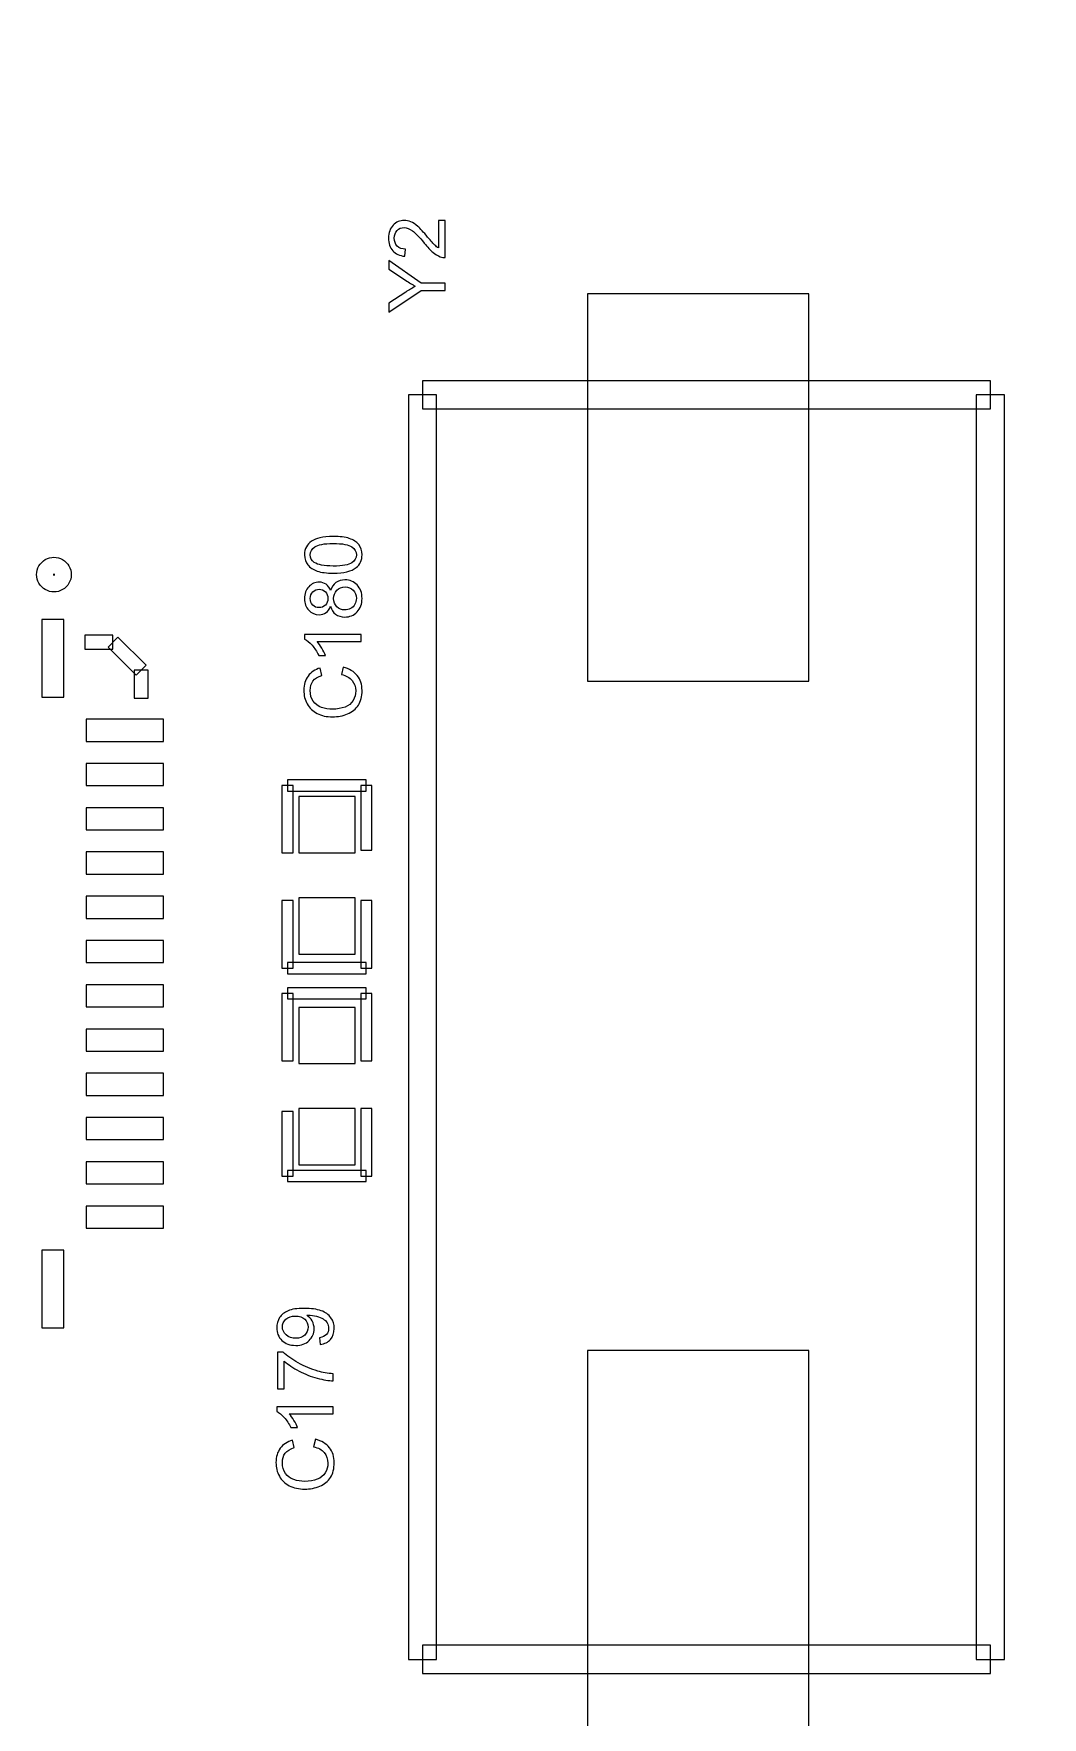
# Model space of a CAD drawing. Header units: millimetres. Extents: x -86 to 67, y -55 to 52.
# Drawn here: x 42.78 to 51.9, y -3.05 to 12.16 of the extents above; entities that cross this region are included whole.
import ezdxf

# ---------------------------------------------------------------- set-up
doc = ezdxf.new("R2010")
doc.units = ezdxf.units.MM
doc.header["$MEASUREMENT"] = 0
for name, color, linetype in [('BG_OUTLINE', 7, 'Continuous'), ('PG_SILKSCREEN_TOP', 7, 'Continuous'), ('PIN_TOP', 7, 'Continuous'), ('RD_SILKSCREEN_TOP', 7, 'Continuous')]:
    doc.layers.add(name, color=color, linetype=linetype)

msp = doc.modelspace()

# ---------------------------------------------------------------- linework, layer by layer
at = {"layer": 'BG_OUTLINE', "color": 3, "lineweight": 9}
msp.add_open_spline([(-60.0926, 34.7331), (-60.0926, 34.7331), (63.7724, 34.7331), (63.7724, 34.7331), (63.7724, 34.7331), (64.585, 34.7336), (65.3646, 34.4113), (65.9396, 33.837), (65.9396, 33.837), (66.5146, 33.2627), (66.8379, 32.4797), (66.8384, 31.667), (66.8384, 31.667), (66.8384, 31.667), (66.8412, -52.28), (66.8412, -52.28), (66.8412, -52.28), (66.8412, -52.28), (66.8384, -52.1933), (66.8384, -52.1933), (66.8384, -52.1933), (66.8389, -53.006), (66.5166, -53.7856), (65.9424, -54.3606), (65.9424, -54.3606), (65.3681, -54.9356), (64.585, -55.2589), (63.7724, -55.2594), (63.7724, -55.2594), (63.7724, -55.2594), (-60.1869, -55.2594), (-60.1869, -55.2594), (-60.1869, -55.2594), (-60.1869, -55.2594), (-60.0853, -55.2518), (-60.0853, -55.2518), (-60.0853, -55.2518), (-60.8979, -55.2523), (-61.6775, -54.9299), (-62.2525, -54.3557), (-62.2525, -54.3557), (-62.8275, -53.7814), (-63.1508, -52.9984), (-63.1513, -52.1857), (-63.1513, -52.1857), (-63.1513, -52.1857), (-63.1587, 31.667), (-63.1587, 31.667), (-63.1587, 31.667), (-63.1592, 32.4797), (-62.8369, 33.2593), (-62.2626, 33.8343), (-62.2626, 33.8343), (-61.6883, 34.4093), (-60.9053, 34.7326), (-60.0926, 34.7331)], degree=3, knots=[0, 0, 0, 0, 0.0714286, 0.0714286, 0.0714286, 0.0714286, 0.1428571, 0.1428571, 0.1428571, 0.1428571, 0.2142857, 0.2142857, 0.2142857, 0.2142857, 0.2857143, 0.2857143, 0.2857143, 0.2857143, 0.3571429, 0.3571429, 0.3571429, 0.3571429, 0.4285714, 0.4285714, 0.4285714, 0.4285714, 0.5, 0.5, 0.5, 0.5, 0.5714286, 0.5714286, 0.5714286, 0.5714286, 0.6428571, 0.6428571, 0.6428571, 0.6428571, 0.7142857, 0.7142857, 0.7142857, 0.7142857, 0.7857143, 0.7857143, 0.7857143, 0.7857143, 0.8571429, 0.8571429, 0.8571429, 0.8571429, 0.9285714, 0.9285714, 0.9285714, 0.9285714, 1, 1, 1, 1], dxfattribs=at)
at = {"layer": 'PG_SILKSCREEN_TOP', "color": 6, "lineweight": 9}
for points in [[(51.4258, 9.028), (51.4258, 9.028), (51.4258, 8.774), (51.4258, 8.774), (51.4258, 8.774), (51.4258, 8.774), (46.295, 8.774), (46.295, 8.774), (46.295, 8.774), (46.295, 8.774), (46.295, 9.028), (46.295, 9.028), (46.295, 9.028), (46.295, 9.028), (51.4258, 9.028), (51.4258, 9.028)], [(46.168, 8.901), (46.168, 8.901), (46.422, 8.901), (46.422, 8.901), (46.422, 8.901), (46.422, 8.901), (46.422, -2.529), (46.422, -2.529), (46.422, -2.529), (46.422, -2.529), (46.168, -2.529), (46.168, -2.529), (46.168, -2.529), (46.168, -2.529), (46.168, 8.901), (46.168, 8.901)], [(51.5528, -2.529), (51.5528, -2.529), (51.2988, -2.529), (51.2988, -2.529), (51.2988, -2.529), (51.2988, -2.529), (51.2988, 8.901), (51.2988, 8.901), (51.2988, 8.901), (51.2988, 8.901), (51.5528, 8.901), (51.5528, 8.901), (51.5528, 8.901), (51.5528, 8.901), (51.5528, -2.529), (51.5528, -2.529)], [(43.2437, 6.6023), (43.2437, 6.6023), (43.2437, 6.7293), (43.2437, 6.7293), (43.2437, 6.7293), (43.2437, 6.7293), (43.4977, 6.7293), (43.4977, 6.7293), (43.4977, 6.7293), (43.4977, 6.7293), (43.4977, 6.6023), (43.4977, 6.6023), (43.4977, 6.6023), (43.4977, 6.6023), (43.2437, 6.6023), (43.2437, 6.6023)], [(43.4528, 6.6209), (43.4528, 6.6209), (43.5426, 6.7107), (43.5426, 6.7107), (43.5426, 6.7107), (43.5426, 6.7107), (43.7966, 6.4567), (43.7966, 6.4567), (43.7966, 6.4567), (43.7966, 6.4567), (43.7068, 6.3669), (43.7068, 6.3669), (43.7068, 6.3669), (43.7068, 6.3669), (43.4528, 6.6209), (43.4528, 6.6209)], [(43.6882, 6.4118), (43.6882, 6.4118), (43.8152, 6.4118), (43.8152, 6.4118), (43.8152, 6.4118), (43.8152, 6.4118), (43.8152, 6.1578), (43.8152, 6.1578), (43.8152, 6.1578), (43.8152, 6.1578), (43.6882, 6.1578), (43.6882, 6.1578), (43.6882, 6.1578), (43.6882, 6.1578), (43.6882, 6.4118), (43.6882, 6.4118)], [(45.1266, 4.7608), (45.1266, 4.7608), (45.025, 4.7608), (45.025, 4.7608), (45.025, 4.7608), (45.025, 4.7608), (45.025, 5.3704), (45.025, 5.3704), (45.025, 5.3704), (45.025, 5.3704), (45.1266, 5.3704), (45.1266, 5.3704), (45.1266, 5.3704), (45.1266, 5.3704), (45.1266, 4.7608), (45.1266, 4.7608)], [(45.0758, 5.3196), (45.0758, 5.3196), (45.0758, 5.4212), (45.0758, 5.4212), (45.0758, 5.4212), (45.0758, 5.4212), (45.787, 5.4212), (45.787, 5.4212), (45.787, 5.4212), (45.787, 5.4212), (45.787, 5.3196), (45.787, 5.3196), (45.787, 5.3196), (45.787, 5.3196), (45.0758, 5.3196), (45.0758, 5.3196)], [(45.7362, 5.3704), (45.7362, 5.3704), (45.8378, 5.3704), (45.8378, 5.3704), (45.8378, 5.3704), (45.8378, 5.3704), (45.8378, 4.7862), (45.8378, 4.7862), (45.8378, 4.7862), (45.8378, 4.7862), (45.7362, 4.7862), (45.7362, 4.7862), (45.7362, 4.7862), (45.7362, 4.7862), (45.7362, 5.3704), (45.7362, 5.3704)], [(45.1266, 3.7194), (45.1266, 3.7194), (45.025, 3.7194), (45.025, 3.7194), (45.025, 3.7194), (45.025, 3.7194), (45.025, 4.329), (45.025, 4.329), (45.025, 4.329), (45.025, 4.329), (45.1266, 4.329), (45.1266, 4.329), (45.1266, 4.329), (45.1266, 4.329), (45.1266, 3.7194), (45.1266, 3.7194)], [(45.8378, 3.7194), (45.8378, 3.7194), (45.7362, 3.7194), (45.7362, 3.7194), (45.7362, 3.7194), (45.7362, 3.7194), (45.7362, 4.329), (45.7362, 4.329), (45.7362, 4.329), (45.7362, 4.329), (45.8378, 4.329), (45.8378, 4.329), (45.8378, 4.329), (45.8378, 4.329), (45.8378, 3.7194), (45.8378, 3.7194)], [(45.0758, 3.6686), (45.0758, 3.6686), (45.0758, 3.7702), (45.0758, 3.7702), (45.0758, 3.7702), (45.0758, 3.7702), (45.787, 3.7702), (45.787, 3.7702), (45.787, 3.7702), (45.787, 3.7702), (45.787, 3.6686), (45.787, 3.6686), (45.787, 3.6686), (45.787, 3.6686), (45.0758, 3.6686), (45.0758, 3.6686)], [(45.787, 3.5416), (45.787, 3.5416), (45.787, 3.44), (45.787, 3.44), (45.787, 3.44), (45.787, 3.44), (45.0758, 3.44), (45.0758, 3.44), (45.0758, 3.44), (45.0758, 3.44), (45.0758, 3.5416), (45.0758, 3.5416), (45.0758, 3.5416), (45.0758, 3.5416), (45.787, 3.5416), (45.787, 3.5416)], [(45.025, 3.4908), (45.025, 3.4908), (45.1266, 3.4908), (45.1266, 3.4908), (45.1266, 3.4908), (45.1266, 3.4908), (45.1266, 2.8812), (45.1266, 2.8812), (45.1266, 2.8812), (45.1266, 2.8812), (45.025, 2.8812), (45.025, 2.8812), (45.025, 2.8812), (45.025, 2.8812), (45.025, 3.4908), (45.025, 3.4908)], [(45.7362, 3.4908), (45.7362, 3.4908), (45.8378, 3.4908), (45.8378, 3.4908), (45.8378, 3.4908), (45.8378, 3.4908), (45.8378, 2.8812), (45.8378, 2.8812), (45.8378, 2.8812), (45.8378, 2.8812), (45.7362, 2.8812), (45.7362, 2.8812), (45.7362, 2.8812), (45.7362, 2.8812), (45.7362, 3.4908), (45.7362, 3.4908)], [(45.7362, 2.4494), (45.7362, 2.4494), (45.8378, 2.4494), (45.8378, 2.4494), (45.8378, 2.4494), (45.8378, 2.4494), (45.8378, 1.8398), (45.8378, 1.8398), (45.8378, 1.8398), (45.8378, 1.8398), (45.7362, 1.8398), (45.7362, 1.8398), (45.7362, 1.8398), (45.7362, 1.8398), (45.7362, 2.4494), (45.7362, 2.4494)], [(45.1266, 1.8398), (45.1266, 1.8398), (45.025, 1.8398), (45.025, 1.8398), (45.025, 1.8398), (45.025, 1.8398), (45.025, 2.424), (45.025, 2.424), (45.025, 2.424), (45.025, 2.424), (45.1266, 2.424), (45.1266, 2.424), (45.1266, 2.424), (45.1266, 2.424), (45.1266, 1.8398), (45.1266, 1.8398)], [(45.787, 1.8906), (45.787, 1.8906), (45.787, 1.789), (45.787, 1.789), (45.787, 1.789), (45.787, 1.789), (45.0758, 1.789), (45.0758, 1.789), (45.0758, 1.789), (45.0758, 1.789), (45.0758, 1.8906), (45.0758, 1.8906), (45.0758, 1.8906), (45.0758, 1.8906), (45.787, 1.8906), (45.787, 1.8906)], [(46.295, -2.656), (46.295, -2.656), (46.295, -2.402), (46.295, -2.402), (46.295, -2.402), (46.295, -2.402), (51.4258, -2.402), (51.4258, -2.402), (51.4258, -2.402), (51.4258, -2.402), (51.4258, -2.656), (51.4258, -2.656), (51.4258, -2.656), (51.4258, -2.656), (46.295, -2.656), (46.295, -2.656)]]:
    msp.add_open_spline(points, degree=3, knots=[0, 0, 0, 0, 0.25, 0.25, 0.25, 0.25, 0.5, 0.5, 0.5, 0.5, 0.75, 0.75, 0.75, 0.75, 1, 1, 1, 1], dxfattribs=at)
at = {"layer": 'PIN_TOP', "lineweight": 9}
for points in [[(49.7842, 6.3128), (49.7842, 6.3128), (47.7842, 6.3128), (47.7842, 6.3128), (47.7842, 6.3128), (47.7842, 6.3128), (47.7842, 9.8129), (47.7842, 9.8129), (47.7842, 9.8129), (47.7842, 9.8129), (49.7842, 9.8129), (49.7842, 9.8129), (49.7842, 9.8129), (49.7842, 9.8129), (49.7842, 6.3128), (49.7842, 6.3128)], [(42.8544, 6.8685), (42.8544, 6.8685), (43.0543, 6.8685), (43.0543, 6.8685), (43.0543, 6.8685), (43.0543, 6.8685), (43.0543, 6.1685), (43.0543, 6.1685), (43.0543, 6.1685), (43.0543, 6.1685), (42.8544, 6.1685), (42.8544, 6.1685), (42.8544, 6.1685), (42.8544, 6.1685), (42.8544, 6.8685), (42.8544, 6.8685)], [(43.2544, 5.9685), (43.2544, 5.9685), (43.9544, 5.9685), (43.9544, 5.9685), (43.9544, 5.9685), (43.9544, 5.9685), (43.9544, 5.7686), (43.9544, 5.7686), (43.9544, 5.7686), (43.9544, 5.7686), (43.2544, 5.7686), (43.2544, 5.7686), (43.2544, 5.7686), (43.2544, 5.7686), (43.2544, 5.9685), (43.2544, 5.9685)], [(43.2544, 5.5687), (43.2544, 5.5687), (43.9544, 5.5687), (43.9544, 5.5687), (43.9544, 5.5687), (43.9544, 5.5687), (43.9544, 5.3688), (43.9544, 5.3688), (43.9544, 5.3688), (43.9544, 5.3688), (43.2544, 5.3688), (43.2544, 5.3688), (43.2544, 5.3688), (43.2544, 5.3688), (43.2544, 5.5687), (43.2544, 5.5687)], [(45.6854, 4.7608), (45.6854, 4.7608), (45.1774, 4.7608), (45.1774, 4.7608), (45.1774, 4.7608), (45.1774, 4.7608), (45.1774, 5.2688), (45.1774, 5.2688), (45.1774, 5.2688), (45.1774, 5.2688), (45.6854, 5.2688), (45.6854, 5.2688), (45.6854, 5.2688), (45.6854, 5.2688), (45.6854, 4.7608), (45.6854, 4.7608)], [(43.2544, 5.1686), (43.2544, 5.1686), (43.9544, 5.1686), (43.9544, 5.1686), (43.9544, 5.1686), (43.9544, 5.1686), (43.9544, 4.9687), (43.9544, 4.9687), (43.9544, 4.9687), (43.9544, 4.9687), (43.2544, 4.9687), (43.2544, 4.9687), (43.2544, 4.9687), (43.2544, 4.9687), (43.2544, 5.1686), (43.2544, 5.1686)], [(43.2544, 4.7686), (43.2544, 4.7686), (43.9544, 4.7686), (43.9544, 4.7686), (43.9544, 4.7686), (43.9544, 4.7686), (43.9544, 4.5687), (43.9544, 4.5687), (43.9544, 4.5687), (43.9544, 4.5687), (43.2544, 4.5687), (43.2544, 4.5687), (43.2544, 4.5687), (43.2544, 4.5687), (43.2544, 4.7686), (43.2544, 4.7686)], [(43.2544, 4.3685), (43.2544, 4.3685), (43.9544, 4.3685), (43.9544, 4.3685), (43.9544, 4.3685), (43.9544, 4.3685), (43.9544, 4.1686), (43.9544, 4.1686), (43.9544, 4.1686), (43.9544, 4.1686), (43.2544, 4.1686), (43.2544, 4.1686), (43.2544, 4.1686), (43.2544, 4.1686), (43.2544, 4.3685), (43.2544, 4.3685)], [(45.6854, 3.8464), (45.6854, 3.8464), (45.1774, 3.8464), (45.1774, 3.8464), (45.1774, 3.8464), (45.1774, 3.8464), (45.1774, 4.3544), (45.1774, 4.3544), (45.1774, 4.3544), (45.1774, 4.3544), (45.6854, 4.3544), (45.6854, 4.3544), (45.6854, 4.3544), (45.6854, 4.3544), (45.6854, 3.8464), (45.6854, 3.8464)], [(43.2544, 3.9685), (43.2544, 3.9685), (43.9544, 3.9685), (43.9544, 3.9685), (43.9544, 3.9685), (43.9544, 3.9685), (43.9544, 3.7686), (43.9544, 3.7686), (43.9544, 3.7686), (43.9544, 3.7686), (43.2544, 3.7686), (43.2544, 3.7686), (43.2544, 3.7686), (43.2544, 3.7686), (43.2544, 3.9685), (43.2544, 3.9685)], [(43.2544, 3.5687), (43.2544, 3.5687), (43.9544, 3.5687), (43.9544, 3.5687), (43.9544, 3.5687), (43.9544, 3.5687), (43.9544, 3.3688), (43.9544, 3.3688), (43.9544, 3.3688), (43.9544, 3.3688), (43.2544, 3.3688), (43.2544, 3.3688), (43.2544, 3.3688), (43.2544, 3.3688), (43.2544, 3.5687), (43.2544, 3.5687)], [(45.1774, 3.3638), (45.1774, 3.3638), (45.6854, 3.3638), (45.6854, 3.3638), (45.6854, 3.3638), (45.6854, 3.3638), (45.6854, 2.8558), (45.6854, 2.8558), (45.6854, 2.8558), (45.6854, 2.8558), (45.1774, 2.8558), (45.1774, 2.8558), (45.1774, 2.8558), (45.1774, 2.8558), (45.1774, 3.3638), (45.1774, 3.3638)], [(43.2544, 3.1686), (43.2544, 3.1686), (43.9544, 3.1686), (43.9544, 3.1686), (43.9544, 3.1686), (43.9544, 3.1686), (43.9544, 2.9687), (43.9544, 2.9687), (43.9544, 2.9687), (43.9544, 2.9687), (43.2544, 2.9687), (43.2544, 2.9687), (43.2544, 2.9687), (43.2544, 2.9687), (43.2544, 3.1686), (43.2544, 3.1686)], [(43.2544, 2.7686), (43.2544, 2.7686), (43.9544, 2.7686), (43.9544, 2.7686), (43.9544, 2.7686), (43.9544, 2.7686), (43.9544, 2.5687), (43.9544, 2.5687), (43.9544, 2.5687), (43.9544, 2.5687), (43.2544, 2.5687), (43.2544, 2.5687), (43.2544, 2.5687), (43.2544, 2.5687), (43.2544, 2.7686), (43.2544, 2.7686)], [(45.1774, 2.4494), (45.1774, 2.4494), (45.6854, 2.4494), (45.6854, 2.4494), (45.6854, 2.4494), (45.6854, 2.4494), (45.6854, 1.9414), (45.6854, 1.9414), (45.6854, 1.9414), (45.6854, 1.9414), (45.1774, 1.9414), (45.1774, 1.9414), (45.1774, 1.9414), (45.1774, 1.9414), (45.1774, 2.4494), (45.1774, 2.4494)], [(43.2544, 2.3685), (43.2544, 2.3685), (43.9544, 2.3685), (43.9544, 2.3685), (43.9544, 2.3685), (43.9544, 2.3685), (43.9544, 2.1686), (43.9544, 2.1686), (43.9544, 2.1686), (43.9544, 2.1686), (43.2544, 2.1686), (43.2544, 2.1686), (43.2544, 2.1686), (43.2544, 2.1686), (43.2544, 2.3685), (43.2544, 2.3685)], [(43.2544, 1.9685), (43.2544, 1.9685), (43.9544, 1.9685), (43.9544, 1.9685), (43.9544, 1.9685), (43.9544, 1.9685), (43.9544, 1.7686), (43.9544, 1.7686), (43.9544, 1.7686), (43.9544, 1.7686), (43.2544, 1.7686), (43.2544, 1.7686), (43.2544, 1.7686), (43.2544, 1.7686), (43.2544, 1.9685), (43.2544, 1.9685)], [(43.2544, 1.5687), (43.2544, 1.5687), (43.9544, 1.5687), (43.9544, 1.5687), (43.9544, 1.5687), (43.9544, 1.5687), (43.9544, 1.3688), (43.9544, 1.3688), (43.9544, 1.3688), (43.9544, 1.3688), (43.2544, 1.3688), (43.2544, 1.3688), (43.2544, 1.3688), (43.2544, 1.3688), (43.2544, 1.5687), (43.2544, 1.5687)], [(42.8544, 1.1688), (42.8544, 1.1688), (43.0543, 1.1688), (43.0543, 1.1688), (43.0543, 1.1688), (43.0543, 1.1688), (43.0543, 0.4687), (43.0543, 0.4687), (43.0543, 0.4687), (43.0543, 0.4687), (42.8544, 0.4687), (42.8544, 0.4687), (42.8544, 0.4687), (42.8544, 0.4687), (42.8544, 1.1688), (42.8544, 1.1688)], [(49.7842, -3.2376), (49.7842, -3.2376), (47.7842, -3.2376), (47.7842, -3.2376), (47.7842, -3.2376), (47.7842, -3.2376), (47.7842, 0.2625), (47.7842, 0.2625), (47.7842, 0.2625), (47.7842, 0.2625), (49.7842, 0.2625), (49.7842, 0.2625), (49.7842, 0.2625), (49.7842, 0.2625), (49.7842, -3.2376), (49.7842, -3.2376)]]:
    msp.add_open_spline(points, degree=3, knots=[0, 0, 0, 0, 0.25, 0.25, 0.25, 0.25, 0.5, 0.5, 0.5, 0.5, 0.75, 0.75, 0.75, 0.75, 1, 1, 1, 1], dxfattribs=at)
at = {"layer": 'RD_SILKSCREEN_TOP', "color": 8}
for points, knots in [([(46.4391, 10.4777), (46.4391, 10.4777), (46.4992, 10.4777), (46.4992, 10.4777), (46.4992, 10.4777), (46.4992, 10.4777), (46.4992, 10.1412), (46.4992, 10.1412), (46.4992, 10.1412), (46.4841, 10.1407), (46.4697, 10.1431), (46.4558, 10.1484), (46.4558, 10.1484), (46.4328, 10.1569), (46.4103, 10.1707), (46.388, 10.1895), (46.388, 10.1895), (46.3659, 10.2085), (46.3401, 10.2358), (46.311, 10.2713), (46.311, 10.2713), (46.2656, 10.3267), (46.2297, 10.3641), (46.2031, 10.3836), (46.2031, 10.3836), (46.1767, 10.403), (46.1515, 10.4127), (46.128, 10.4127), (46.128, 10.4127), (46.1032, 10.4127), (46.0823, 10.4038), (46.0652, 10.3862), (46.0652, 10.3862), (46.0483, 10.3684), (46.0398, 10.3453), (46.0398, 10.3168), (46.0398, 10.3168), (46.0398, 10.2867), (46.0488, 10.2627), (46.0669, 10.2447), (46.0669, 10.2447), (46.0849, 10.2265), (46.1099, 10.2174), (46.1418, 10.2172), (46.1418, 10.2172), (46.1418, 10.2172), (46.1353, 10.1529), (46.1353, 10.1529), (46.1353, 10.1529), (46.0873, 10.1573), (46.0508, 10.1739), (46.0257, 10.2026), (46.0257, 10.2026), (46.0005, 10.2313), (45.988, 10.2699), (45.988, 10.3183), (45.988, 10.3183), (45.988, 10.3671), (46.0016, 10.4057), (46.0286, 10.4342), (46.0286, 10.4342), (46.0558, 10.4628), (46.0893, 10.477), (46.1294, 10.477), (46.1294, 10.477), (46.1498, 10.477), (46.1698, 10.4728), (46.1895, 10.4644), (46.1895, 10.4644), (46.2091, 10.4561), (46.2299, 10.4422), (46.2516, 10.4229), (46.2516, 10.4229), (46.2734, 10.4036), (46.3033, 10.3715), (46.3412, 10.3266), (46.3412, 10.3266), (46.3727, 10.2891), (46.3941, 10.265), (46.4053, 10.2544), (46.4053, 10.2544), (46.4165, 10.2437), (46.4277, 10.2349), (46.4391, 10.2279), (46.4391, 10.2279), (46.4391, 10.2279), (46.4391, 10.4777), (46.4391, 10.4777)], [0, 0, 0, 0, 0.0454545, 0.0454545, 0.0454545, 0.0454545, 0.0909091, 0.0909091, 0.0909091, 0.0909091, 0.1363636, 0.1363636, 0.1363636, 0.1363636, 0.1818182, 0.1818182, 0.1818182, 0.1818182, 0.2272727, 0.2272727, 0.2272727, 0.2272727, 0.2727273, 0.2727273, 0.2727273, 0.2727273, 0.3181818, 0.3181818, 0.3181818, 0.3181818, 0.3636364, 0.3636364, 0.3636364, 0.3636364, 0.4090909, 0.4090909, 0.4090909, 0.4090909, 0.4545455, 0.4545455, 0.4545455, 0.4545455, 0.5, 0.5, 0.5, 0.5, 0.5454545, 0.5454545, 0.5454545, 0.5454545, 0.5909091, 0.5909091, 0.5909091, 0.5909091, 0.6363636, 0.6363636, 0.6363636, 0.6363636, 0.6818182, 0.6818182, 0.6818182, 0.6818182, 0.7272727, 0.7272727, 0.7272727, 0.7272727, 0.7727273, 0.7727273, 0.7727273, 0.7727273, 0.8181818, 0.8181818, 0.8181818, 0.8181818, 0.8636364, 0.8636364, 0.8636364, 0.8636364, 0.9090909, 0.9090909, 0.9090909, 0.9090909, 0.9545455, 0.9545455, 0.9545455, 0.9545455, 1, 1, 1, 1]), ([(46.4992, 9.8435), (46.4992, 9.8435), (46.2836, 9.8435), (46.2836, 9.8435), (46.2836, 9.8435), (46.2836, 9.8435), (45.9901, 9.6473), (45.9901, 9.6473), (45.9901, 9.6473), (45.9901, 9.6473), (45.9901, 9.7292), (45.9901, 9.7292), (45.9901, 9.7292), (45.9901, 9.7292), (46.1436, 9.8296), (46.1436, 9.8296), (46.1436, 9.8296), (46.1723, 9.8481), (46.201, 9.8653), (46.2298, 9.8813), (46.2298, 9.8813), (46.2031, 9.8966), (46.1731, 9.9151), (46.1398, 9.9369), (46.1398, 9.9369), (46.1398, 9.9369), (45.9901, 10.0355), (45.9901, 10.0355), (45.9901, 10.0355), (45.9901, 10.0355), (45.9901, 10.114), (45.9901, 10.114), (45.9901, 10.114), (45.9901, 10.114), (46.2836, 9.9108), (46.2836, 9.9108), (46.2836, 9.9108), (46.2836, 9.9108), (46.4992, 9.9108), (46.4992, 9.9108), (46.4992, 9.9108), (46.4992, 9.9108), (46.4992, 9.8435), (46.4992, 9.8435)], [0, 0, 0, 0, 0.0909091, 0.0909091, 0.0909091, 0.0909091, 0.1818182, 0.1818182, 0.1818182, 0.1818182, 0.2727273, 0.2727273, 0.2727273, 0.2727273, 0.3636364, 0.3636364, 0.3636364, 0.3636364, 0.4545455, 0.4545455, 0.4545455, 0.4545455, 0.5454545, 0.5454545, 0.5454545, 0.5454545, 0.6363636, 0.6363636, 0.6363636, 0.6363636, 0.7272727, 0.7272727, 0.7272727, 0.7272727, 0.8181818, 0.8181818, 0.8181818, 0.8181818, 0.9090909, 0.9090909, 0.9090909, 0.9090909, 1, 1, 1, 1]), ([(45.4887, 7.2887), (45.4285, 7.2887), (45.3801, 7.2949), (45.3434, 7.3073), (45.3434, 7.3073), (45.3067, 7.3197), (45.2783, 7.3381), (45.2584, 7.3626), (45.2584, 7.3626), (45.2385, 7.387), (45.2286, 7.4177), (45.2286, 7.4547), (45.2286, 7.4547), (45.2286, 7.482), (45.2341, 7.506), (45.2452, 7.5266), (45.2452, 7.5266), (45.2561, 7.5472), (45.2719, 7.5642), (45.2927, 7.5777), (45.2927, 7.5777), (45.3134, 7.5911), (45.3387, 7.6016), (45.3684, 7.6092), (45.3684, 7.6092), (45.3982, 7.6169), (45.4383, 7.6207), (45.4887, 7.6207), (45.4887, 7.6207), (45.5485, 7.6207), (45.5966, 7.6146), (45.6334, 7.6024), (45.6334, 7.6024), (45.6701, 7.59), (45.6984, 7.5717), (45.7185, 7.5472), (45.7185, 7.5472), (45.7385, 7.5228), (45.7485, 7.492), (45.7485, 7.4547), (45.7485, 7.4547), (45.7485, 7.4056), (45.7309, 7.3671), (45.6957, 7.3391), (45.6957, 7.3391), (45.6534, 7.3055), (45.5843, 7.2887), (45.4887, 7.2887)], [0, 0, 0, 0, 0.0833333, 0.0833333, 0.0833333, 0.0833333, 0.1666667, 0.1666667, 0.1666667, 0.1666667, 0.25, 0.25, 0.25, 0.25, 0.3333333, 0.3333333, 0.3333333, 0.3333333, 0.4166667, 0.4166667, 0.4166667, 0.4166667, 0.5, 0.5, 0.5, 0.5, 0.5833333, 0.5833333, 0.5833333, 0.5833333, 0.6666667, 0.6666667, 0.6666667, 0.6666667, 0.75, 0.75, 0.75, 0.75, 0.8333333, 0.8333333, 0.8333333, 0.8333333, 0.9166667, 0.9166667, 0.9166667, 0.9166667, 1, 1, 1, 1]), ([(45.4887, 7.353), (45.5723, 7.353), (45.6279, 7.3628), (45.6556, 7.3824), (45.6556, 7.3824), (45.6833, 7.4019), (45.6971, 7.426), (45.6971, 7.4547), (45.6971, 7.4547), (45.6971, 7.4835), (45.6831, 7.5075), (45.6554, 7.5271), (45.6554, 7.5271), (45.6277, 7.5466), (45.5721, 7.5565), (45.4887, 7.5565), (45.4887, 7.5565), (45.4049, 7.5565), (45.3492, 7.5466), (45.3217, 7.5271), (45.3217, 7.5271), (45.2941, 7.5075), (45.2804, 7.4832), (45.2804, 7.4541), (45.2804, 7.4541), (45.2804, 7.4253), (45.2926, 7.4024), (45.3169, 7.3852), (45.3169, 7.3852), (45.3478, 7.3637), (45.4052, 7.353), (45.4887, 7.353)], [0, 0, 0, 0, 0.125, 0.125, 0.125, 0.125, 0.25, 0.25, 0.25, 0.25, 0.375, 0.375, 0.375, 0.375, 0.5, 0.5, 0.5, 0.5, 0.625, 0.625, 0.625, 0.625, 0.75, 0.75, 0.75, 0.75, 0.875, 0.875, 0.875, 0.875, 1, 1, 1, 1]), ([(45.4637, 6.9895), (45.4543, 6.9635), (45.4407, 6.9443), (45.4231, 6.9317), (45.4231, 6.9317), (45.4055, 6.9193), (45.3844, 6.913), (45.3599, 6.913), (45.3599, 6.913), (45.3228, 6.913), (45.2917, 6.9263), (45.2665, 6.953), (45.2665, 6.953), (45.2412, 6.9796), (45.2286, 7.0149), (45.2286, 7.0592), (45.2286, 7.0592), (45.2286, 7.1036), (45.2415, 7.1394), (45.2673, 7.1666), (45.2673, 7.1666), (45.2932, 7.1936), (45.3246, 7.2071), (45.3617, 7.2071), (45.3617, 7.2071), (45.3853, 7.2071), (45.4058, 7.2009), (45.4233, 7.1886), (45.4233, 7.1886), (45.4407, 7.1762), (45.4543, 7.1574), (45.4637, 7.1322), (45.4637, 7.1322), (45.4739, 7.1634), (45.4903, 7.1872), (45.513, 7.2035), (45.513, 7.2035), (45.5357, 7.2198), (45.5628, 7.228), (45.5942, 7.228), (45.5942, 7.228), (45.6379, 7.228), (45.6744, 7.2125), (45.704, 7.1818), (45.704, 7.1818), (45.7336, 7.151), (45.7485, 7.1105), (45.7485, 7.0602), (45.7485, 7.0602), (45.7485, 7.01), (45.7336, 6.9696), (45.7039, 6.9387), (45.7039, 6.9387), (45.6741, 6.9079), (45.637, 6.8925), (45.5926, 6.8925), (45.5926, 6.8925), (45.5595, 6.8925), (45.5318, 6.9009), (45.5094, 6.9178), (45.5094, 6.9178), (45.4871, 6.9345), (45.4718, 6.9584), (45.4637, 6.9895)], [0, 0, 0, 0, 0.0625, 0.0625, 0.0625, 0.0625, 0.125, 0.125, 0.125, 0.125, 0.1875, 0.1875, 0.1875, 0.1875, 0.25, 0.25, 0.25, 0.25, 0.3125, 0.3125, 0.3125, 0.3125, 0.375, 0.375, 0.375, 0.375, 0.4375, 0.4375, 0.4375, 0.4375, 0.5, 0.5, 0.5, 0.5, 0.5625, 0.5625, 0.5625, 0.5625, 0.625, 0.625, 0.625, 0.625, 0.6875, 0.6875, 0.6875, 0.6875, 0.75, 0.75, 0.75, 0.75, 0.8125, 0.8125, 0.8125, 0.8125, 0.875, 0.875, 0.875, 0.875, 0.9375, 0.9375, 0.9375, 0.9375, 1, 1, 1, 1]), ([(45.5929, 6.9567), (45.6107, 6.9567), (45.628, 6.961), (45.6446, 6.9694), (45.6446, 6.9694), (45.6613, 6.9778), (45.6743, 6.9904), (45.6834, 7.0071), (45.6834, 7.0071), (45.6925, 7.0238), (45.6971, 7.0417), (45.6971, 7.0609), (45.6971, 7.0609), (45.6971, 7.0908), (45.6875, 7.1155), (45.6682, 7.1349), (45.6682, 7.1349), (45.649, 7.1543), (45.6246, 7.1641), (45.595, 7.1641), (45.595, 7.1641), (45.5648, 7.1641), (45.54, 7.1541), (45.5203, 7.1341), (45.5203, 7.1341), (45.5006, 7.114), (45.4908, 7.0889), (45.4908, 7.0588), (45.4908, 7.0588), (45.4908, 7.0294), (45.5005, 7.0051), (45.5199, 6.9858), (45.5199, 6.9858), (45.5395, 6.9665), (45.5638, 6.9567), (45.5929, 6.9567)], [0, 0, 0, 0, 0.1111111, 0.1111111, 0.1111111, 0.1111111, 0.2222222, 0.2222222, 0.2222222, 0.2222222, 0.3333333, 0.3333333, 0.3333333, 0.3333333, 0.4444444, 0.4444444, 0.4444444, 0.4444444, 0.5555556, 0.5555556, 0.5555556, 0.5555556, 0.6666667, 0.6666667, 0.6666667, 0.6666667, 0.7777778, 0.7777778, 0.7777778, 0.7777778, 0.8888889, 0.8888889, 0.8888889, 0.8888889, 1, 1, 1, 1]), ([(45.3578, 6.9769), (45.3818, 6.9769), (45.4015, 6.9847), (45.4168, 7.0001), (45.4168, 7.0001), (45.4321, 7.0157), (45.4398, 7.0358), (45.4398, 7.0606), (45.4398, 7.0606), (45.4398, 7.0846), (45.4322, 7.1044), (45.417, 7.1199), (45.417, 7.1199), (45.4019, 7.1353), (45.3833, 7.1428), (45.3613, 7.1428), (45.3613, 7.1428), (45.3383, 7.1428), (45.3191, 7.135), (45.3035, 7.1191), (45.3035, 7.1191), (45.2878, 7.1033), (45.28, 7.0836), (45.28, 7.0599), (45.28, 7.0599), (45.28, 7.036), (45.2877, 7.0163), (45.3029, 7.0005), (45.3029, 7.0005), (45.3182, 6.9847), (45.3365, 6.9769), (45.3578, 6.9769)], [0, 0, 0, 0, 0.125, 0.125, 0.125, 0.125, 0.25, 0.25, 0.25, 0.25, 0.375, 0.375, 0.375, 0.375, 0.5, 0.5, 0.5, 0.5, 0.625, 0.625, 0.625, 0.625, 0.75, 0.75, 0.75, 0.75, 0.875, 0.875, 0.875, 0.875, 1, 1, 1, 1]), ([(45.7398, 6.7331), (45.7398, 6.7331), (45.7398, 6.6707), (45.7398, 6.6707), (45.7398, 6.6707), (45.7398, 6.6707), (45.3415, 6.6707), (45.3415, 6.6707), (45.3415, 6.6707), (45.3559, 6.6556), (45.3702, 6.6359), (45.3846, 6.6115), (45.3846, 6.6115), (45.3989, 6.587), (45.4097, 6.565), (45.4168, 6.5456), (45.4168, 6.5456), (45.4168, 6.5456), (45.3565, 6.5456), (45.3565, 6.5456), (45.3565, 6.5456), (45.34, 6.5806), (45.3201, 6.6112), (45.2967, 6.6373), (45.2967, 6.6373), (45.2733, 6.6634), (45.2506, 6.682), (45.2286, 6.6929), (45.2286, 6.6929), (45.2286, 6.6929), (45.2286, 6.7331), (45.2286, 6.7331), (45.2286, 6.7331), (45.2286, 6.7331), (45.7398, 6.7331), (45.7398, 6.7331)], [0, 0, 0, 0, 0.1111111, 0.1111111, 0.1111111, 0.1111111, 0.2222222, 0.2222222, 0.2222222, 0.2222222, 0.3333333, 0.3333333, 0.3333333, 0.3333333, 0.4444444, 0.4444444, 0.4444444, 0.4444444, 0.5555556, 0.5555556, 0.5555556, 0.5555556, 0.6666667, 0.6666667, 0.6666667, 0.6666667, 0.7777778, 0.7777778, 0.7777778, 0.7777778, 0.8888889, 0.8888889, 0.8888889, 0.8888889, 1, 1, 1, 1]), ([(45.5613, 6.3727), (45.5613, 6.3727), (45.5784, 6.4401), (45.5784, 6.4401), (45.5784, 6.4401), (45.6336, 6.426), (45.6758, 6.4005), (45.705, 6.3639), (45.705, 6.3639), (45.734, 6.3272), (45.7485, 6.2823), (45.7485, 6.2292), (45.7485, 6.2292), (45.7485, 6.1744), (45.7373, 6.1298), (45.715, 6.0954), (45.715, 6.0954), (45.6926, 6.061), (45.6603, 6.0348), (45.6179, 6.0169), (45.6179, 6.0169), (45.5755, 5.999), (45.53, 5.99), (45.4814, 5.99), (45.4814, 5.99), (45.4284, 5.99), (45.3822, 6.0001), (45.3427, 6.0204), (45.3427, 6.0204), (45.3032, 6.0407), (45.2733, 6.0695), (45.2527, 6.1069), (45.2527, 6.1069), (45.2322, 6.1443), (45.222, 6.1854), (45.222, 6.2303), (45.222, 6.2303), (45.222, 6.2813), (45.235, 6.3241), (45.2609, 6.3588), (45.2609, 6.3588), (45.2869, 6.3935), (45.3233, 6.4177), (45.3703, 6.4313), (45.3703, 6.4313), (45.3703, 6.4313), (45.386, 6.3651), (45.386, 6.3651), (45.386, 6.3651), (45.3489, 6.3532), (45.322, 6.3362), (45.305, 6.3136), (45.305, 6.3136), (45.2881, 6.2912), (45.2797, 6.263), (45.2797, 6.2289), (45.2797, 6.2289), (45.2797, 6.1898), (45.289, 6.1572), (45.3077, 6.1309), (45.3077, 6.1309), (45.3266, 6.1045), (45.3517, 6.0861), (45.3834, 6.0755), (45.3834, 6.0755), (45.4149, 6.0648), (45.4475, 6.0595), (45.481, 6.0595), (45.481, 6.0595), (45.5244, 6.0595), (45.5621, 6.0658), (45.5945, 6.0783), (45.5945, 6.0783), (45.6267, 6.091), (45.6509, 6.1106), (45.6669, 6.1373), (45.6669, 6.1373), (45.6829, 6.1639), (45.6908, 6.1927), (45.6908, 6.2238), (45.6908, 6.2238), (45.6908, 6.2615), (45.6799, 6.2934), (45.6582, 6.3196), (45.6582, 6.3196), (45.6364, 6.3458), (45.6041, 6.3634), (45.5613, 6.3727)], [0, 0, 0, 0, 0.0454545, 0.0454545, 0.0454545, 0.0454545, 0.0909091, 0.0909091, 0.0909091, 0.0909091, 0.1363636, 0.1363636, 0.1363636, 0.1363636, 0.1818182, 0.1818182, 0.1818182, 0.1818182, 0.2272727, 0.2272727, 0.2272727, 0.2272727, 0.2727273, 0.2727273, 0.2727273, 0.2727273, 0.3181818, 0.3181818, 0.3181818, 0.3181818, 0.3636364, 0.3636364, 0.3636364, 0.3636364, 0.4090909, 0.4090909, 0.4090909, 0.4090909, 0.4545455, 0.4545455, 0.4545455, 0.4545455, 0.5, 0.5, 0.5, 0.5, 0.5454545, 0.5454545, 0.5454545, 0.5454545, 0.5909091, 0.5909091, 0.5909091, 0.5909091, 0.6363636, 0.6363636, 0.6363636, 0.6363636, 0.6818182, 0.6818182, 0.6818182, 0.6818182, 0.7272727, 0.7272727, 0.7272727, 0.7272727, 0.7727273, 0.7727273, 0.7727273, 0.7727273, 0.8181818, 0.8181818, 0.8181818, 0.8181818, 0.8636364, 0.8636364, 0.8636364, 0.8636364, 0.9090909, 0.9090909, 0.9090909, 0.9090909, 0.9545455, 0.9545455, 0.9545455, 0.9545455, 1, 1, 1, 1]), ([(45.3706, 0.3182), (45.3706, 0.3182), (45.365, 0.3783), (45.365, 0.3783), (45.365, 0.3783), (45.3932, 0.3834), (45.4137, 0.3931), (45.4265, 0.4074), (45.4265, 0.4074), (45.4392, 0.4218), (45.4456, 0.4401), (45.4456, 0.4627), (45.4456, 0.4627), (45.4456, 0.4819), (45.4412, 0.4987), (45.4324, 0.5132), (45.4324, 0.5132), (45.4236, 0.5276), (45.4118, 0.5395), (45.3971, 0.5487), (45.3971, 0.5487), (45.3824, 0.5581), (45.3625, 0.5658), (45.3376, 0.5721), (45.3376, 0.5721), (45.3126, 0.5782), (45.2871, 0.5814), (45.2612, 0.5814), (45.2612, 0.5814), (45.2585, 0.5814), (45.2542, 0.5813), (45.2487, 0.5811), (45.2487, 0.5811), (45.2685, 0.5685), (45.2848, 0.5515), (45.2971, 0.5299), (45.2971, 0.5299), (45.3096, 0.5082), (45.3157, 0.4847), (45.3157, 0.4596), (45.3157, 0.4596), (45.3157, 0.4174), (45.3004, 0.3817), (45.2698, 0.3526), (45.2698, 0.3526), (45.2393, 0.3234), (45.1991, 0.3088), (45.1491, 0.3088), (45.1491, 0.3088), (45.0974, 0.3088), (45.0559, 0.324), (45.0244, 0.3545), (45.0244, 0.3545), (44.9928, 0.3849), (44.9771, 0.4231), (44.9771, 0.469), (44.9771, 0.469), (44.9771, 0.502), (44.9861, 0.5323), (45.0039, 0.5597), (45.0039, 0.5597), (45.0216, 0.5871), (45.0471, 0.608), (45.0801, 0.6222), (45.0801, 0.6222), (45.113, 0.6364), (45.1608, 0.6436), (45.2234, 0.6436), (45.2234, 0.6436), (45.2883, 0.6436), (45.3401, 0.6366), (45.3788, 0.6225), (45.3788, 0.6225), (45.4173, 0.6082), (45.4466, 0.5872), (45.4667, 0.5594), (45.4667, 0.5594), (45.4869, 0.5314), (45.497, 0.4988), (45.497, 0.4612), (45.497, 0.4612), (45.497, 0.4214), (45.4859, 0.3889), (45.4638, 0.3637), (45.4638, 0.3637), (45.4417, 0.3384), (45.4107, 0.3233), (45.3706, 0.3182)], [0, 0, 0, 0, 0.0454545, 0.0454545, 0.0454545, 0.0454545, 0.0909091, 0.0909091, 0.0909091, 0.0909091, 0.1363636, 0.1363636, 0.1363636, 0.1363636, 0.1818182, 0.1818182, 0.1818182, 0.1818182, 0.2272727, 0.2272727, 0.2272727, 0.2272727, 0.2727273, 0.2727273, 0.2727273, 0.2727273, 0.3181818, 0.3181818, 0.3181818, 0.3181818, 0.3636364, 0.3636364, 0.3636364, 0.3636364, 0.4090909, 0.4090909, 0.4090909, 0.4090909, 0.4545455, 0.4545455, 0.4545455, 0.4545455, 0.5, 0.5, 0.5, 0.5, 0.5454545, 0.5454545, 0.5454545, 0.5454545, 0.5909091, 0.5909091, 0.5909091, 0.5909091, 0.6363636, 0.6363636, 0.6363636, 0.6363636, 0.6818182, 0.6818182, 0.6818182, 0.6818182, 0.7272727, 0.7272727, 0.7272727, 0.7272727, 0.7727273, 0.7727273, 0.7727273, 0.7727273, 0.8181818, 0.8181818, 0.8181818, 0.8181818, 0.8636364, 0.8636364, 0.8636364, 0.8636364, 0.9090909, 0.9090909, 0.9090909, 0.9090909, 0.9545455, 0.9545455, 0.9545455, 0.9545455, 1, 1, 1, 1]), ([(45.1459, 0.5741), (45.1101, 0.5741), (45.0815, 0.5646), (45.0605, 0.5455), (45.0605, 0.5455), (45.0394, 0.5263), (45.0289, 0.5034), (45.0289, 0.4765), (45.0289, 0.4765), (45.0289, 0.4488), (45.0402, 0.4246), (45.0629, 0.404), (45.0629, 0.404), (45.0856, 0.3834), (45.115, 0.3731), (45.1511, 0.3731), (45.1511, 0.3731), (45.1836, 0.3731), (45.2099, 0.3829), (45.2301, 0.4025), (45.2301, 0.4025), (45.2504, 0.422), (45.2605, 0.4461), (45.2605, 0.4748), (45.2605, 0.4748), (45.2605, 0.5038), (45.2504, 0.5275), (45.2301, 0.5461), (45.2301, 0.5461), (45.2099, 0.5648), (45.1818, 0.5741), (45.1459, 0.5741)], [0, 0, 0, 0, 0.125, 0.125, 0.125, 0.125, 0.25, 0.25, 0.25, 0.25, 0.375, 0.375, 0.375, 0.375, 0.5, 0.5, 0.5, 0.5, 0.625, 0.625, 0.625, 0.625, 0.75, 0.75, 0.75, 0.75, 0.875, 0.875, 0.875, 0.875, 1, 1, 1, 1]), ([(45.0459, -0.0825), (45.0459, -0.0825), (44.9858, -0.0825), (44.9858, -0.0825), (44.9858, -0.0825), (44.9858, -0.0825), (44.9858, 0.247), (44.9858, 0.247), (44.9858, 0.247), (44.9858, 0.247), (45.0344, 0.247), (45.0344, 0.247), (45.0344, 0.247), (45.0689, 0.2146), (45.1148, 0.1825), (45.1719, 0.1506), (45.1719, 0.1506), (45.2291, 0.1189), (45.288, 0.0942), (45.3483, 0.0769), (45.3483, 0.0769), (45.391, 0.0643), (45.4376, 0.0564), (45.4883, 0.0529), (45.4883, 0.0529), (45.4883, 0.0529), (45.4883, -0.0113), (45.4883, -0.0113), (45.4883, -0.0113), (45.4482, -0.0106), (45.3999, -0.0028), (45.3431, 0.0123), (45.3431, 0.0123), (45.2864, 0.0273), (45.2317, 0.0489), (45.179, 0.077), (45.179, 0.077), (45.1264, 0.1052), (45.082, 0.1351), (45.0459, 0.1669), (45.0459, 0.1669), (45.0459, 0.1669), (45.0459, -0.0825), (45.0459, -0.0825)], [0, 0, 0, 0, 0.0909091, 0.0909091, 0.0909091, 0.0909091, 0.1818182, 0.1818182, 0.1818182, 0.1818182, 0.2727273, 0.2727273, 0.2727273, 0.2727273, 0.3636364, 0.3636364, 0.3636364, 0.3636364, 0.4545455, 0.4545455, 0.4545455, 0.4545455, 0.5454545, 0.5454545, 0.5454545, 0.5454545, 0.6363636, 0.6363636, 0.6363636, 0.6363636, 0.7272727, 0.7272727, 0.7272727, 0.7272727, 0.8181818, 0.8181818, 0.8181818, 0.8181818, 0.9090909, 0.9090909, 0.9090909, 0.9090909, 1, 1, 1, 1]), ([(45.4883, -0.2468), (45.4883, -0.2468), (45.4883, -0.3092), (45.4883, -0.3092), (45.4883, -0.3092), (45.4883, -0.3092), (45.09, -0.3092), (45.09, -0.3092), (45.09, -0.3092), (45.1044, -0.3243), (45.1187, -0.344), (45.1331, -0.3684), (45.1331, -0.3684), (45.1474, -0.3929), (45.1582, -0.4149), (45.1653, -0.4343), (45.1653, -0.4343), (45.1653, -0.4343), (45.105, -0.4343), (45.105, -0.4343), (45.105, -0.4343), (45.0885, -0.3993), (45.0686, -0.3687), (45.0452, -0.3426), (45.0452, -0.3426), (45.0218, -0.3165), (44.9991, -0.2979), (44.9771, -0.287), (44.9771, -0.287), (44.9771, -0.287), (44.9771, -0.2468), (44.9771, -0.2468), (44.9771, -0.2468), (44.9771, -0.2468), (45.4883, -0.2468), (45.4883, -0.2468)], [0, 0, 0, 0, 0.1111111, 0.1111111, 0.1111111, 0.1111111, 0.2222222, 0.2222222, 0.2222222, 0.2222222, 0.3333333, 0.3333333, 0.3333333, 0.3333333, 0.4444444, 0.4444444, 0.4444444, 0.4444444, 0.5555556, 0.5555556, 0.5555556, 0.5555556, 0.6666667, 0.6666667, 0.6666667, 0.6666667, 0.7777778, 0.7777778, 0.7777778, 0.7777778, 0.8888889, 0.8888889, 0.8888889, 0.8888889, 1, 1, 1, 1]), ([(45.3098, -0.6072), (45.3098, -0.6072), (45.3269, -0.5398), (45.3269, -0.5398), (45.3269, -0.5398), (45.3821, -0.5539), (45.4243, -0.5794), (45.4535, -0.616), (45.4535, -0.616), (45.4825, -0.6527), (45.497, -0.6976), (45.497, -0.7507), (45.497, -0.7507), (45.497, -0.8055), (45.4858, -0.8501), (45.4635, -0.8845), (45.4635, -0.8845), (45.4411, -0.9189), (45.4088, -0.9451), (45.3664, -0.963), (45.3664, -0.963), (45.324, -0.9809), (45.2785, -0.9899), (45.2299, -0.9899), (45.2299, -0.9899), (45.1769, -0.9899), (45.1307, -0.9798), (45.0912, -0.9595), (45.0912, -0.9595), (45.0517, -0.9392), (45.0218, -0.9104), (45.0012, -0.873), (45.0012, -0.873), (44.9807, -0.8356), (44.9705, -0.7945), (44.9705, -0.7496), (44.9705, -0.7496), (44.9705, -0.6986), (44.9835, -0.6558), (45.0094, -0.6211), (45.0094, -0.6211), (45.0354, -0.5864), (45.0718, -0.5622), (45.1188, -0.5486), (45.1188, -0.5486), (45.1188, -0.5486), (45.1345, -0.6148), (45.1345, -0.6148), (45.1345, -0.6148), (45.0974, -0.6267), (45.0705, -0.6437), (45.0535, -0.6663), (45.0535, -0.6663), (45.0366, -0.6887), (45.0282, -0.7169), (45.0282, -0.751), (45.0282, -0.751), (45.0282, -0.7901), (45.0375, -0.8227), (45.0562, -0.849), (45.0562, -0.849), (45.0751, -0.8754), (45.1002, -0.8938), (45.1319, -0.9044), (45.1319, -0.9044), (45.1634, -0.9151), (45.196, -0.9204), (45.2295, -0.9204), (45.2295, -0.9204), (45.2729, -0.9204), (45.3106, -0.9141), (45.343, -0.9016), (45.343, -0.9016), (45.3752, -0.8889), (45.3994, -0.8693), (45.4154, -0.8426), (45.4154, -0.8426), (45.4314, -0.816), (45.4393, -0.7872), (45.4393, -0.7561), (45.4393, -0.7561), (45.4393, -0.7184), (45.4284, -0.6865), (45.4067, -0.6603), (45.4067, -0.6603), (45.3849, -0.6341), (45.3526, -0.6165), (45.3098, -0.6072)], [0, 0, 0, 0, 0.0454545, 0.0454545, 0.0454545, 0.0454545, 0.0909091, 0.0909091, 0.0909091, 0.0909091, 0.1363636, 0.1363636, 0.1363636, 0.1363636, 0.1818182, 0.1818182, 0.1818182, 0.1818182, 0.2272727, 0.2272727, 0.2272727, 0.2272727, 0.2727273, 0.2727273, 0.2727273, 0.2727273, 0.3181818, 0.3181818, 0.3181818, 0.3181818, 0.3636364, 0.3636364, 0.3636364, 0.3636364, 0.4090909, 0.4090909, 0.4090909, 0.4090909, 0.4545455, 0.4545455, 0.4545455, 0.4545455, 0.5, 0.5, 0.5, 0.5, 0.5454545, 0.5454545, 0.5454545, 0.5454545, 0.5909091, 0.5909091, 0.5909091, 0.5909091, 0.6363636, 0.6363636, 0.6363636, 0.6363636, 0.6818182, 0.6818182, 0.6818182, 0.6818182, 0.7272727, 0.7272727, 0.7272727, 0.7272727, 0.7727273, 0.7727273, 0.7727273, 0.7727273, 0.8181818, 0.8181818, 0.8181818, 0.8181818, 0.8636364, 0.8636364, 0.8636364, 0.8636364, 0.9090909, 0.9090909, 0.9090909, 0.9090909, 0.9545455, 0.9545455, 0.9545455, 0.9545455, 1, 1, 1, 1])]:
    msp.add_open_spline(points, degree=3, knots=knots, dxfattribs=at)
at = {"layer": 'RD_SILKSCREEN_TOP', "color": 8, "lineweight": 9}
for points in [[(42.8078, 7.2754), (42.8078, 7.3313), (42.8377, 7.383), (42.8861, 7.4109), (42.8861, 7.4109), (42.9345, 7.4389), (42.9941, 7.4389), (43.0425, 7.4109), (43.0425, 7.4109), (43.0909, 7.383), (43.1208, 7.3313), (43.1208, 7.2754)], [(43.1208, 7.2754), (43.1208, 7.2195), (43.0909, 7.1679), (43.0425, 7.1399), (43.0425, 7.1399), (42.9941, 7.112), (42.9345, 7.112), (42.8861, 7.1399), (42.8861, 7.1399), (42.8377, 7.1679), (42.8078, 7.2195), (42.8078, 7.2754)], [(42.9684, 7.2754), (42.9684, 7.2769), (42.9676, 7.2782), (42.9663, 7.2789), (42.9663, 7.2789), (42.9651, 7.2797), (42.9635, 7.2797), (42.9623, 7.2789), (42.9623, 7.2789), (42.961, 7.2782), (42.9602, 7.2769), (42.9602, 7.2754)], [(42.9602, 7.2754), (42.9602, 7.274), (42.961, 7.2726), (42.9623, 7.2719), (42.9623, 7.2719), (42.9635, 7.2712), (42.9651, 7.2712), (42.9663, 7.2719), (42.9663, 7.2719), (42.9676, 7.2726), (42.9684, 7.274), (42.9684, 7.2754)]]:
    msp.add_open_spline(points, degree=3, knots=[0, 0, 0, 0, 0.3333333, 0.3333333, 0.3333333, 0.3333333, 0.6666667, 0.6666667, 0.6666667, 0.6666667, 1, 1, 1, 1], dxfattribs=at)

doc.saveas('drawing.dxf')
